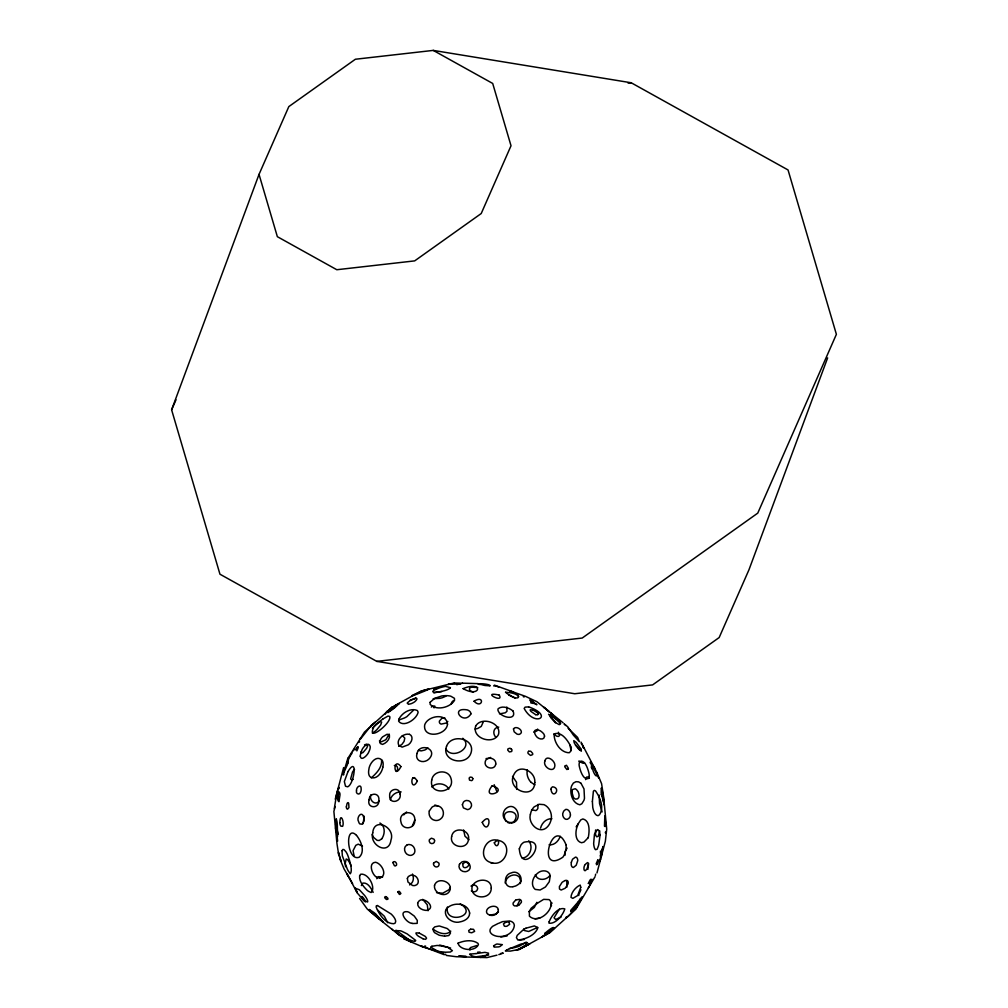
<?xml version="1.0" encoding="UTF-8"?>
<svg xmlns="http://www.w3.org/2000/svg" width="1008" height="1008" viewBox="0 0 1008 1008"><rect width="100%" height="100%" fill="white"/><g stroke="black" fill="none" stroke-linecap="round" stroke-linejoin="round"><path stroke-width="1.5" d="M381.566 760.032C382.221 767.479 376.463 773.249 371.385 777.785M604.964 826.522L605.342 822.578L605.896 826.371M600.466 851.067L600.478 853.335M339.356 855.427L340.969 860.933L338.6 854.192L336.987 843.797L333.875 811.415L335.16 806.501M463.592 829.962L464.965 836.161L468.934 839.777M370.793 794.858C368.815 800.188 375.656 806.564 379.361 800.667M339.028 788.647L338.827 787.235L337.504 790.952A9.45 0.668 -77.4 0 0 336.647 794.203L334.278 808.756M595.589 829.962L595.463 831.688A7.069 2.356 -80.7 0 0 595.816 835.367L596.585 836.753L598.16 836.451L599.785 830.907M585.572 779.612L586.656 777.055L588.269 776.979L589.365 778.075M566.861 880.929L566.798 887.267M389.164 734.076L386.152 739.267A7.018 3.793 -48.5 0 1 385.396 739.948L381.364 741.825L379.399 740.956M527.373 769.646C526.252 774.106 527.827 778.869 530.888 782.208M585.308 864.385L587.5 862.583L588.559 863.302L587.122 868.556A6.943 2.268 -65.4 0 1 586.631 869.324C583.619 873.772 583.09 866.628 585.144 864.65M605.884 832.154L605.606 833.188L605.329 832.268M599.168 795.123L599.546 803.54L602.129 811.919M412.423 825.917L414.779 819.97M587.891 869.387L588.533 864.058M428.022 910.791L427.291 904.831L422.705 899.35M538.247 714.105L537.579 714.937L535.727 714.685M483.223 722.056L481.257 726.415L477.83 728.406A14.162 10.508 -1.2 0 1 475.965 728.872L475.096 729.036M338.6 791.708L337.189 798.701M361.355 885.578L362.855 883.058C368.059 882.391 371.196 888.464 373.162 892.37M516.739 789.39L516.512 782.195L512.53 776.399M595.652 874.201L595.35 875.524M520.317 883.537L520.645 882.025M505.147 882.995C505.613 878.85 509.229 875.511 513.311 875.02A8.203 6.905 -35 0 1 519.46 877.313L520.771 881.345M364.14 816.127L363.422 821.671A19.19 10.282 83.8 0 1 362.83 823.901M596.963 872.953L605.354 841.289L606.715 829.13L603.603 796.748L601.574 783.644L596.963 772.632L581.024 742.115M601.36 856.359L602.935 846.544L599.634 861.424L600.655 859.043M447.401 907.024C444.049 925.596 479.858 915.68 460.253 903.798M335.236 799.243L343.627 767.592M588.256 837.661C589.478 831.587 590.297 820.764 582.876 818.95L580.772 819.907L576.135 826.888M595.048 876.721L575.833 909.241L549.952 932.602L519.17 949.574M365.45 901.744L365.249 900.698A5.078 0.932 53.8 0 0 364.997 900.22L363.51 898.052A3.503 0.643 53.8 0 0 361.897 896.465L361.796 897.422A5.078 0.92 53.8 0 0 362.061 897.926L363.686 900.308A4.574 1.109 49.4 0 0 364.115 900.661L367.555 901.996A9.261 2.23 49.3 0 0 364.883 895.772L359.642 890.039A5.103 1.777 54.7 0 0 359.176 889.673L355.685 888.376L357.273 892.975L363.485 900.131A3.503 0.643 53.8 0 0 365.148 901.656M602.771 848.308L600.138 856.057M596.345 863.44C596.232 867.901 599.621 860.063 597.933 859.761M605.695 824.733L604.825 815.913L604.472 826.157L605.682 824.758M517.003 905.927L519.624 900.661M596.408 863.251L597.643 860.278M589.957 884.948L590.537 883.147M347.873 758.243L342.997 774.572L347.281 764.87A7.421 1.474 -68.6 0 0 348.352 760.838L347.962 758.243L364.468 732.098L392.074 707.162M540.578 828.047C541.813 822.982 546.412 818.357 551.893 818.773M536.911 902.299L534.316 907.427L528.91 911.736M537.629 729.061L536.924 730.964L533.698 732.098M578.995 894.096L578.857 894.461A5.947 1.424 -52.6 0 0 578.831 895.532M390.348 799.823C391.343 794.997 396.32 791.608 401.146 791.923M171.612 409.815L259.031 174.371L288.83 106.596L355.383 59.245L433.251 50.4L631.21 82.769L788.042 169.949L836.388 334.328L757.764 513.122L582.208 638.051L376.79 661.374L219.958 574.207L171.612 409.815L176.009 399.811M827.644 357.865L748.969 569.772L719.17 637.547L652.617 684.898L574.749 693.743L376.79 661.374M376.79 878.737L378.315 876.645L382.649 876.947M591.406 880.79L592.024 879.304M413.393 710.312L406.829 716.675A18.711 8.165 -28.7 0 1 404.473 717.973L399.357 719.851M356.87 750.897L358.142 747.949M560.234 836.325C558.596 841 554.463 845.485 549.108 844.754M347.949 771.674L344.345 781.54L345.492 786.227L347.659 786.807C354.325 784.161 357.953 755.03 347.962 771.624M360.587 737.957L360.221 739.355L369.293 727.889L375.304 722.169L371.07 725.596M580.923 889.787L579.235 893.516M450.778 931.153C446.002 936.142 437.661 932.791 433.062 929.036M349.285 757.928L347.508 761.418L347.823 763.27M588.344 887.796L589.113 886.385M498.645 687.128L496.289 686.045M349.839 756.907L350.381 755.95M350.948 754.967L352.094 752.976M463.05 863.566L465.494 862.067M462.962 863.73C461.5 872.411 474.39 864.373 465.658 862.079M588.256 837.673L583.947 842.108L581.54 842.738C574.636 841.1 575.165 830.794 577.559 825.703A2.432 1.399 -84.3 0 0 577.798 824.153M566.647 916.713L566.005 917.393M567.088 848.093L565.324 851.294L564.946 855.376M447.829 721.463L446.116 723.064L441.202 724.097A4.612 3.112 -28.5 0 1 439.475 720.972L442.021 718.137L444.881 717.923M343.388 774.938L343.942 774.245M381.742 838.807L379.235 840.496L377.143 840.357L373.59 837.409L372.217 834.611M381.616 838.971C385.106 834.322 385.522 826.258 379.94 822.994M571.07 911.547C588.823 890.404 568.739 918.805 565.702 917.696M559.402 909.115L554.06 917.771L555.66 919.51L561.053 917.104M431.323 707.062L432.155 706.394A3.377 1.474 -28.7 0 1 432.583 706.154L434.813 706.054L434.02 707.893M580.192 898.96L577.937 902.198M406.615 811.957L403.717 814.88M386.933 711.283L385.144 714.193M396.283 771.523C398.639 769.696 397.87 764.631 394.33 765.45M354.551 769.444L353.14 771.082A9.135 2.986 -65.4 0 0 352.498 772.128L350.608 779.02L351.918 779.94L353.153 779.386M549.499 876.04C545.832 880.526 537.201 880.904 535.324 874.629M580.381 898.771L582.158 896.956L576.5 907.414L570.667 911.572L570.893 910.199L577.849 902.273M427.858 747.797L426.233 749.221A12.083 9.349 -28.4 0 1 424.708 750.053L421.256 750.884L418.358 750.406M542.997 936.104L541.649 937.037M453.449 700.547L451.861 702.122A10.66 5.645 -6.9 0 0 451.37 703.949M526.239 942.089L519.057 946.323A11.831 2.243 -16.5 0 1 511.825 948.163L509.431 948.478M431.84 786.996C436.426 782.107 445.687 783.027 448.85 789.088M358.961 742.354L359.629 741.749M549.146 932.98L554.539 927.902L543.992 935.311M537.478 903.193L543.665 899.363L549.058 899.602A13.507 7.283 -48.5 0 1 550.721 906.696C548.365 914.735 536.634 923.063 529.414 916.171L529.402 911.207L531.216 908.208L537.428 903.231M471.026 886.12L471.668 885.566M498.469 911.925L495.621 914.08L490.039 915.138M387.916 712.669L393.712 708.511M382.939 718.956L380.507 720.77A13.117 2.356 -40.3 0 0 373.993 726.667C365.501 743.828 392.49 722.345 389.68 716.449L388.055 716.058L382.964 718.943M394.304 708.133L397.555 705.096L392.213 707.074M528.608 751.3L528.003 752.006A2.923 2.104 36.4 0 0 528.154 753.518L530.548 755.458L532.665 754.564A2.57 1.676 46.4 0 0 532.539 753.228L530.737 751.212L528.759 751.199M537.491 927.486L528.683 931.48L524.462 930.56L523.744 929.023M456.788 684.671L462.47 683.248L454.318 683.008M515.63 900.106L513.198 902.878A4.599 3.1 -28.5 0 0 514.924 905.978L518.578 905.386M518.855 905.234L521.3 902.462A4.599 3.1 -28.5 0 0 519.574 899.363L516.046 899.892M409.601 884.936L411.881 882.844A9.929 8.278 46 0 0 413.318 877.477L412.486 874.037M364.493 744.925L365.45 744.433M412.07 923.341A4.473 1.789 35 0 0 412.587 923.53L417.173 923.378L417.312 920.417L414.288 916.083L409.097 912.303A13.646 6.955 40.6 0 0 407.509 911.723C397.631 910.526 406.249 923.076 412.083 923.353M372.355 733.144L374.812 731.443A7.258 2.003 -45 0 0 377.118 729.364L380.659 725.029L381.654 722.106L380.092 721.589L376.576 724.172A8.316 1.109 -43.4 0 0 373.943 726.554M498.973 923.215L502.425 921.665L509.632 920.984A13.091 7.371 -28.6 0 1 514.345 925.646C513.185 934.378 502.715 938.347 495.041 935.777A13.054 6.917 -6.9 0 1 490.568 928.544L492.496 926.377L498.217 923.441M419.215 692.231C392.364 704.075 448.459 682.29 420.815 691.349M490.606 757.411L489.636 757.953A5.985 5.368 10.3 0 1 487.318 758.533L486.083 758.533M523.694 947.003C545.429 936.155 500.762 957.461 522.484 947.671M395.111 705.474L421.432 690.971L453.965 683.021M547.709 933.773L541.498 937.138M500.837 936.999L507.1 935.928M445.977 696.15L442.424 697.7A19.127 7.711 -9.1 0 1 439.866 698.355L433.188 698.695M525.899 928.204L534.353 925.936L537.919 927.599C535.576 935.096 525.42 939.431 517.835 939.985L516.424 937.616L517.192 935.399L523.555 929.502A18.673 8.114 -28.7 0 1 525.911 928.242M564.959 880.564L562.388 882.126A3.074 1.663 -48.5 0 0 561.973 882.504L559.39 886.599L559.49 889.031L561.166 890.039L565.085 888.275A2.948 1.588 -48.5 0 0 565.4 887.985L568.071 883.814A5.972 3.213 -48.5 0 0 566.294 880.362L565.123 880.538M406.829 845.132L406.93 845.082A4.7 4.284 66.6 0 1 409.412 844.553C414.679 844.704 417.438 853.31 411.768 855.162A5.216 4.561 49.2 0 1 408.656 855.074C404.561 854.015 402.809 847.388 406.728 845.17M492.043 785.912C480.236 800.995 510.539 790.839 492.118 785.875M507.062 949.801L505.348 950.922L510.363 951.098L518.906 949.423L525.496 945.113L527.486 942.593L520.556 944.206L507.1 949.788M489.989 685.818C491.261 684.243 477.679 682.933 478.246 684.243A7.371 0.806 -0.8 0 0 481.207 684.533A7.497 1.638 12.2 0 0 485.138 685.503L489.8 685.805M398.702 746.285L401.6 744.66A3.213 2.079 -50.7 0 0 401.94 744.345L404.057 741.447L404.8 738.095L402.318 735.55M584.59 762.88L583.065 763.245L580.003 761.909A18.509 8.392 60.7 0 1 578.857 761.027M506.117 922.018L503.446 923.908L504.29 926.087A3.301 2.066 -16.6 0 0 506.999 926.176L509.67 924.26L508.826 922.106M472.16 885.339C475.184 883.663 479.543 887.708 476.885 890.53A3.956 3.377 -4.3 0 1 473.71 891.841L471.303 890.87M534.946 918.855L539.797 918.074M470.597 929.187L468.682 930.548L469.111 932.261L471.706 932.778L474.642 931.367L473.521 929.313L470.799 929.137M498.821 954.614L503.244 953.089L500.623 953.505M498.758 727.108C493.214 727.398 492.446 733.937 495.86 737.289M450.349 683.613L448.094 684.419L450.677 684.004A6.602 0.718 -0.8 0 0 454.621 684.13L460.366 683.827M496.982 955.156L486.877 957.6L456.259 956.718L446.242 955.42M522.257 858.161C530.069 857.304 533.698 846.707 528.734 840.886M476.028 953.581L484.936 952.358L488.59 953.19C486.536 958.205 472.072 957.965 469.615 954.097L476.028 953.581M430.655 947.369L431.928 946.26L431.273 946.953L432.004 947.911L438.253 951.451L445.133 952.182M510.93 823.145C525.256 821.394 515.731 798.79 505.298 809.197A8.971 8.568 -76.3 0 0 503.269 813.582C502.223 819.214 508.523 824.544 513.79 821.86C523.82 809.008 496.969 807.698 506.331 821.596M377.395 905.549L376.349 905.801L376.148 907.074C379.197 914.319 384.93 923.63 393.788 923.719L395.237 923.026L395.703 921.337A13.167 5.305 35.1 0 0 391.18 914.042L377.458 905.537M436.086 688.313L438.367 687.96M512.946 886.712L515.504 886.045A14.377 11.126 -28.4 0 0 517.306 885.049C525.42 880.942 519.107 869.06 511.157 872.953C503.143 874.566 503.483 888.552 512.744 886.75M476.872 945.529L470.66 947.495L469.552 948.755L470.005 950.04M466.124 956.504L458.577 956.164L466.112 956.504M493.706 685.919L495.974 685.931M524.45 939.443L521.942 939.821A10.521 3.641 -18.6 0 0 519.41 940.174M414.653 777.672L412.852 777.76M379.827 878.044C387.929 875.398 381.994 863.78 375.656 862.268C367.933 862.621 371.902 874.654 376.702 877.351M628.097 83.122L631.21 82.769M433.755 689.384L438.404 687.96M508.675 695.281L509.582 695.281M441.92 691.538L437.384 692.181A8.883 2.369 -11 0 0 433.931 693.063M444.679 936.18L448.812 935.537L450.45 933.219A9.148 4.99 17.2 0 0 446.998 928.444L439.526 926.037A4.511 2.47 17.2 0 0 438.946 926.024L434.889 926.831L433.566 928.028A9.135 4.99 17.2 0 0 434.675 932.728L439.211 935.235L444.503 936.18M488.741 955.03L477.502 956.592L480.917 957.474M446.027 952.207L450.337 952.031L452.403 950.657L447.577 947.23L439.085 945.542M385.636 896.591L384.703 897.107A2.117 1.071 40.5 0 0 385.27 898.43L386.53 899.388M462.319 683.147L478.044 683.638M450.639 948.037L439.853 945.076M490.997 862.974L492.723 863.075M498.028 840.332C513.715 842.915 506.066 867.17 491.702 862.747C476.797 859.648 484.231 836.375 497.876 840.332M431.815 946.323L436.955 945.466A16.657 5.153 9.4 0 1 439.097 945.554M366.421 744.131L367.756 745.63L366.673 748.213L362.905 752.661L361.507 753.026L361.116 751.514M528.633 706.898L525.092 707.137L524.173 708.46C534.618 727.839 554.501 715.831 528.658 706.898M437.686 805.896L434.826 805.001M379.764 878.044L376.715 877.363M513.475 692.017L509.594 690.694L525.659 696.415L536.949 701.744L563.094 722.799M409.273 734.278C403.49 733.055 395.728 739.62 398.916 745.555L402.179 747.13L408.442 744.748A7.963 5.783 -36.1 0 0 411.075 735.475L409.513 734.315M410.672 941.812L399.407 935.273L377.496 917.746L367.252 909.04L359.579 898.43M403.654 938.788L422.881 946.991L440.975 952.169M532.463 703.319L534.479 703.408L532.237 700.837M436.514 892.634L442.663 893.239L448.699 889.888A11.542 9.967 28.9 0 0 450.261 887.443M531.405 703.067L530.712 702.828M385.636 896.591L385.787 896.629A3.049 1.537 40.3 0 1 386.14 896.767L387.412 897.712A2.117 1.071 40.5 0 1 387.979 899.048L386.883 899.514A3.049 1.575 40.9 0 1 386.543 899.413M424.834 945.945L425.754 946.222M410.13 700.182L413.759 699.023A5.708 0.882 -28.8 0 0 415.876 697.851M532.539 709.884L530.284 709.758A4.738 1.386 30.4 0 0 531.14 711.547L535.626 714.659M507.755 822.553L509.418 823.095M499.099 695.041C480.173 691.034 504.391 704.012 499.237 695.142M494.361 685.125L509.897 690.732M509.594 695.293L510.363 695.583M523.265 696.641L524.16 696.994M532.804 709.972L536.344 711.938M419.353 933.143L425.363 936.457L426.56 938.158L425.628 939.343L423.373 938.914A3.011 0.869 30.2 0 1 423.007 938.763M423.02 938.788L418.459 936.256A6.098 1.777 30.4 0 1 416.102 932.866L419 933.017A3.011 0.907 30.7 0 1 419.328 933.118M442.663 952.812L443.596 953.19M510.376 695.596L515.227 698.141M581.225 743.627L581.994 744.345M473.382 692.068C467.221 690.656 468.657 685.944 474.554 687.38A8.417 1.487 6 0 1 477.742 687.481M534.832 784.841L530.901 782.221M422.881 946.991L421.319 945.958L444.137 954.664L445.75 954.261M433.251 50.4L492.698 83.45L511.018 145.757L481.219 213.532L414.679 260.883L336.811 269.728L277.351 236.678L259.031 174.371M396.333 930.422L410.798 941.069M530.422 699.691L532.161 700.787M581.011 783.317L578.63 781.855L575.959 781.691L573.388 783.065L571.838 785.509A9.891 6.25 77.4 0 0 570.944 788.924C570.251 795.173 573.073 803.338 579.802 804.8L581.868 803.741L583.922 800.365A17.942 9.614 83.8 0 0 584.476 798.273L584.01 788.911L581.024 783.329M381.011 919.926L378.743 918.376L375.379 913.752M377.433 909.947L384.313 916.209L387.752 922.761M531.556 809.777L535.828 810.596A5.141 4.183 76.9 0 0 537.907 808.252L537.894 804.46M551.502 905.726L551.099 904.617A2.381 1.197 -45.3 0 1 552.082 903.055M462.785 738.272C473.999 747.911 451.773 760.158 445.99 749.02M362.489 846.178L358.218 844.15L355.811 845.334L353.065 850.689L354.11 855.918M545.29 708.473L543.488 707.062L549.486 711.9M550.62 713.009L552.686 714.622L550.796 712.996M545.845 708.914L547.886 710.577M378.932 918.628L383.216 922.005L374.497 912.895L369.306 909.455L370.352 911.534L378.857 918.565M513.072 711.031C509.216 707.843 502.513 705.31 498.166 708.687L497.889 709.884C499.212 717.305 517.18 721.501 513.085 711.043M548.276 711.106L549.196 711.85M553.984 717.343L560.435 723.404M583.103 747.205L583.745 748.188L583.292 747.041M565.916 725.521L564.102 723.92L567.706 726.718L573.388 735.147L579.411 741.724L577.622 737.428L568.109 728.23M594.783 768.26L590.549 762.136L593.246 771.259A7.711 1.991 73.4 0 0 596.522 775.895L596.975 772.771M553.783 734.101L556.416 736.029A6.917 3.528 40.6 0 0 557.222 736.319L558.671 736.407L559.692 735.248L558.382 732.249M392.855 930.107L391.923 929.124M356.504 835.38C361.028 840.886 365.362 851.369 359.327 857.153C346.828 862.344 344.484 823.234 356.492 835.367M518.641 696.503L517.784 695.016M601.247 794.48L603.515 797.819M555.496 722.849L550.557 717.406L550.015 715.037L553.505 716.953A5.166 0.68 44.4 0 1 553.984 717.331M506.835 707.062L506.986 711.257L505.323 712.769L500.17 713.79A5.72 3.137 17.3 0 1 499.439 713.79M511.484 749.196L511.913 750.229A2.394 2.003 46 0 1 511.573 751.527L509.393 751.955L507.767 750.166A2.104 1.827 28.9 0 1 508.145 748.742L510.035 748.213L511.585 749.347M340.112 859.509L344.056 868.921L352.573 883.588M496.856 791.645L494.172 784.728M580.507 750.242L576.475 746.033A16.758 4.032 49.3 0 0 575.442 745.189M351.25 865.847L349.713 862.924A11.416 2.936 73.4 0 0 346.185 859.043L345.164 863.642A5.62 1.449 73.4 0 0 345.215 864.272L345.568 866.716M590.978 762.388L598.727 778.226M355.005 887.884L357.084 892.622L347.029 873.785L347.987 876.406M337.642 841.1L335.664 824.153L338.285 834.359M582.158 744.673L582.952 746.311M336.659 840.307L337.579 836.123L337.327 824.909A9.286 0.844 88.3 0 0 337.037 821.835L336.294 818.773L335.563 828.904M580.936 749.12L581.351 751.174L578.857 749.335L574.711 743.677A9.941 1.814 53.8 0 1 574.169 742.669L573.779 740.628L576.274 742.48L580.419 748.138A9.941 1.814 53.8 0 1 580.948 749.133M363.598 817.034C364.946 819.491 363.397 825.98 359.793 823.889A4.763 2.293 87.9 0 1 358.634 821.684C355.963 817.765 361.834 810.142 363.598 817.022M570.944 749.927L569.923 745.088M591.242 766.849L591.847 768.915M339.255 855.099L338.486 852.403L338.6 854.192M590.26 762.124L590.36 763.182M603.616 798.802L603.943 804.775M480.136 952.081A11.63 2.936 -4.3 0 1 477.666 952.157M353.443 750.733A13.847 0.781 -59.1 0 1 354.514 748.994M372.38 728.091A10.471 1.399 -43.4 0 1 372.91 727.549M536.558 712.026A4.738 1.386 30.4 0 1 538.461 714.193M506.054 922.144A3.301 2.066 -16.6 0 1 508.763 922.244M346.349 806.879L346.626 808.454A3.679 1.764 87.9 0 0 347.571 809.172L348.97 807.547L348.718 803.741A3.578 1.184 -80.7 0 0 348.277 802.683L347.76 802.67A3.389 1.134 -80.7 0 0 347.042 803.678L346.349 806.879M360.272 756.202C361.078 762.048 368.059 754.538 368.802 751.905A7.736 3.553 -58.1 0 0 370.201 746.651C368.815 740.401 361.696 748.125 361.57 751.325A9.034 2.974 -63.7 0 0 360.272 756.202M397.832 891.891L399.281 894.26A1.613 0.983 46.9 0 0 399.836 894.461L400.894 893.441L399.445 891.513A1.613 0.983 46.8 0 0 398.891 891.324L397.832 891.891M472.828 778.617L472.689 779.6A1.84 1.814 23.4 0 1 471.555 780.646L469.526 780.129L469.136 778.226A1.966 1.89 -4.3 0 1 470.333 777.105L472.046 777.357L472.828 778.617M372.733 832.86C369.117 845.158 388.886 855.994 390.978 840.067C395.602 827.48 374.081 816.43 372.733 832.86M571.939 792.187L573.401 797.303A5.09 3.238 75.9 0 0 575.581 799.092C580.558 799.735 579.524 792.452 576.992 790.171A6.502 3.553 67.5 0 0 575.228 788.735L572.456 789.554L571.939 792.187M430.151 702.274L430.126 704.315C436.099 710.942 450.009 707.805 454.532 700.346L454.457 698.317L450.803 696.2A12.008 4.775 -8.4 0 0 441.844 695.936L434.675 698.33L430.151 702.274M550.267 875.788L549.284 881.723L545.656 886.7A5.481 3.541 -50.6 0 1 545.063 887.216L540.112 890.001L535.185 889.396C530.611 885.528 532.388 878.485 536.08 874.667A16.72 12.55 -53.5 0 1 537.869 873.041C541.624 869.614 549.209 869.917 550.267 875.788M571.347 747.545L570.906 751.036L569.268 752.737C560.486 752.812 553.72 742.115 554.161 733.963C561.758 730.838 568.436 741.472 571.347 747.545M600.062 835.103L598.765 844.628A10.584 2.092 -81.7 0 1 598.437 845.876L597.127 849.265L595.463 849.668A10.458 3.339 -86.2 0 1 593.649 843.595L594.418 834.649A5.153 1.651 -86.2 0 1 594.569 834.044L597.341 829.634A10.458 3.339 -86.2 0 1 599.81 833.276L600.062 835.103M337.831 797.744L337.831 798.764A5.809 1.222 -86.5 0 0 338.02 800.68L338.94 801.688L339.998 794.947A5.809 1.222 -86.5 0 0 339.822 793.031L338.902 792.036L337.831 797.744M339.872 822.591L340.024 824.506A5.544 2.079 80.9 0 0 340.88 826.132L342.619 826.333C344.723 822.087 340.099 811.503 339.872 822.591M417.362 781.011C410.634 793.976 409.5 769.595 417.362 781.011M474.062 701.215C482.353 709.909 485.39 694.159 474.062 701.215M603.59 802.229L601.196 793.107L601.222 788.143L602.141 789.44L603.59 802.229M379.865 741.8L380.281 743.513L382.549 744.408C386.165 743.198 390.424 739.015 389.378 734.945L387.097 734.24L382.624 736.861A6.401 3.213 -45.3 0 0 379.978 741.069L379.865 741.8M400.075 794.002C402.028 801.94 388.987 804.901 389.655 795.677C388.874 788.899 399.546 786.605 400.075 794.002M530.422 814.25C527.562 823.599 539.62 835.141 547.394 826.888A13.936 10.534 -83.8 0 0 550.33 822.213C553.14 815.875 550.444 807.647 544.043 804.661L539.167 804.258L534.19 806.841A14.893 12.348 87.9 0 0 531.052 811.831L530.422 814.25M550.973 789.327C552.649 800.44 561.847 787.991 552.586 786.794L551.363 787.853A4.297 3.062 69.6 0 0 550.973 789.327M592.389 801.461L592.767 807.521A13.167 5.67 89.2 0 0 596.56 815.207L598.034 815.686L599.42 814.804C604.561 807.559 599.936 797.252 595.526 790.902L594.279 790.411L593.384 791.242L592.389 801.461M356.492 790.852C355.471 793.838 359.793 795.551 360.599 792.175A4.536 2.596 -84.3 0 0 361.179 789.075C361.481 783.115 355.925 786.958 356.492 790.852M513.475 728.96L514.156 731.795L516.953 734.051A4.372 3.137 36.4 0 0 519.511 734.303C525.206 731.707 516.335 724.689 513.488 728.897M482.24 822.352C488.842 837.509 493.315 809.185 482.24 822.352M534.794 782.447C534.316 800.856 505.777 789.579 513.866 774.648C519.107 763.069 535.903 771.448 534.794 782.447M544.799 761.191C542.72 767.504 554.589 773.879 554.891 765.374C555.043 760.498 546.286 754.198 544.811 761.153M566.219 845.17L566.017 849.517L564.215 855.011A19.265 12.827 -77.7 0 1 562.842 857.203C535.223 875.914 553.316 813.166 566.219 845.17M570.427 814.905L570.389 815.535A5.695 4.297 -83.8 0 1 569.785 817.173A4.36 3.301 -83.8 0 1 569.104 818.118C565.488 822.188 560.914 815.636 563.333 811.994A4.372 3.301 -83.8 0 1 564.266 810.533C566.824 806.98 570.767 811.831 570.427 814.905M434.587 840.861C434.927 844.124 429.799 844.666 429.32 841.453A2.81 2.558 66.6 0 1 429.458 839.639L431.424 838.19L433.894 839.135A2.81 2.734 50.7 0 1 434.587 840.861M451.634 836.59C449.24 847.01 466.893 850.84 468.443 839.828C470.875 829.37 453.298 825.703 451.634 836.59M369.117 799.722C366.37 808.643 379.562 809.197 378.844 800.339C380.016 792.389 369.369 792.187 369.117 799.722M589.264 776.261L588.798 778.34C583.355 780.923 580.23 770.553 579.26 766.08A15.17 7.132 61.9 0 1 579.083 764.354L579.55 761.531C584.98 758.898 588.155 769.394 589.063 773.804A15.309 5.62 67.9 0 1 589.226 775.505L589.264 776.261M359.629 875.776C359.024 881.37 363.182 886.234 366.862 890.026A16.607 5.821 54.8 0 0 368.399 891.261L371.12 892.534C376.123 887.809 368.537 872.978 360.675 874.213L359.629 875.776M414.792 820.323C415.397 828.992 402.368 830.781 400.957 821.999C397.706 811.062 415.624 808.895 414.792 820.323M549.146 921.753L549.007 923.177C555.484 924.311 563.056 915.176 564.808 908.901C558.142 906.671 551.439 915.919 549.146 921.753M392.906 862.571L394.342 865.62A2.772 1.915 54.5 0 0 395.287 865.96C398.299 865.683 395.816 860.278 393.41 861.815L392.906 862.571M571.347 862.294L571.183 863.982A5.468 3.074 -72.9 0 0 573.439 867.485L576.198 865.255L577.748 860.618A5.468 3.074 -72.9 0 0 575.48 857.115L572.645 859.156A2.709 1.525 -73 0 0 572.443 859.459L571.347 862.294M429.307 810.999C428.148 815.081 430.794 819.794 435.128 820.399A7.031 6.867 -84 0 0 440.509 819.038C445.624 815.535 443.596 806.576 437.384 805.833A7.031 6.867 -84 0 0 432.004 807.194L429.307 810.999M491.261 888.061C491.413 900.081 471.089 899.665 471.908 887.758C473.533 878.384 491.425 876.847 491.261 888.061M355.786 749.7L357.865 746.777L355.786 749.7M462.382 804.699L463.378 807.874L467.384 809.588A4.246 4.234 -23.8 0 0 470.585 807.849C473.13 804.951 470.408 799.936 466.591 800.478A4.372 4.36 -32.4 0 0 463.39 802.217L462.382 804.699M494.298 842.801C497.99 852.302 501.757 834.838 494.298 842.801M498.355 909.644C498.393 915.617 489.749 917.532 486.7 912.857C484.785 906.822 496.969 903.256 498.355 909.644M560.536 723.605L559.251 724.664L556.277 722.988L548.566 714.269L558.974 720.518L560.536 723.605M544.786 933.458C554.324 931.946 558.785 920.959 544.786 933.458M407.358 878.434L407.95 882.013L412.411 885.44A6.88 5.607 36.7 0 0 415.019 885.515C420.752 884.192 418.156 875.914 413.255 875.322A6.88 5.607 36.7 0 0 410.647 875.246L408.303 876.557L407.358 878.434M434.524 885.427C433.314 893.302 446.179 898.569 449.795 890.656C453.398 881.685 437.144 876.33 434.524 885.427M568.348 768.865L566.887 769.532L564.883 766.949A2.948 1.663 55 0 1 564.795 765.979L566.483 765.274L568.273 768.121A2.243 1.058 61.9 0 1 568.348 768.865M580.772 887.317L577.66 895.545L572.846 898.367L570.994 897.359C571.145 892.382 576.059 886.775 580.205 885.074L580.772 887.317M431.752 779.99C428.387 795.879 455.893 793.712 450.954 778.352C448.27 768.688 433.049 770.44 431.752 779.99M399.218 703.546L390.789 710.338L386.732 712.202L391.86 707.377L399.218 703.546M544.559 736.13C544.219 740.943 537.73 738.965 536.105 735.991A6.476 4.208 46.4 0 1 534.631 732.854C533.144 728.343 539.897 729.754 541.649 731.821A6.665 3.339 35 0 1 544.055 734.378L544.559 736.13M342.014 850.639L342.355 855.855L347.306 869.123A20.034 3.125 69.4 0 0 348.365 871.114L350.23 873.81C353.039 870.635 349.574 860.038 347.634 854.973A10.912 2.923 74.9 0 0 345.933 851.76L344.03 849.656L342.934 849.429L342.014 850.639M398.903 719.183L398.614 721.186C403.528 727.952 416.783 719.233 418.131 712.152L417.35 710.514C410.533 707.54 401.915 712.958 398.903 719.183M400.919 766.597C393.422 781.288 392.729 755.887 400.919 766.597M519.309 848.799C521.753 878.396 551.981 836.212 524.009 842.209A9.639 8.719 -63.8 0 0 520.972 844.981L519.309 848.799M588.382 883.411C591.053 884.495 592.691 873.545 588.382 883.411M395.186 930.548C397.19 935.462 404.41 937.289 409.009 939.683A17.779 3.062 25.8 0 0 411.1 940.451C412.398 940.678 415.712 942.341 415.674 940.388L407.081 933.862L401.814 931.266A11.239 3.263 30.3 0 0 400.529 930.825L395.186 930.548M469.652 913.084C469.791 917.305 465.948 920.254 462.256 921.312A15.977 10.219 -4.5 0 1 460.152 921.841C453.159 924.134 443.003 917.23 445.901 909.518C451.723 901.618 467.838 902.223 469.652 913.084M417.022 753.455L416.619 755.572A8.001 6.489 -39.8 0 0 419.454 760.763L421.546 761.481A7.963 6.716 -35.3 0 0 429.962 757.915C437.17 748.465 419.504 742.644 417.022 753.455M450.387 687.67C447.854 691.954 420.412 695.167 439.4 687.922A9.992 1.89 -16.5 0 1 445.498 686.372L450.387 687.67M463.126 688.628C480.917 698.834 483.752 680.06 463.126 688.628M433.604 863.062L433.503 863.528A2.986 2.621 49.2 0 0 433.805 865.166L434.624 866.225A3.175 2.785 49.2 0 0 436.25 866.956L437.283 866.83A3.175 3.011 23.7 0 0 438.669 865.771L439.097 864.574A2.986 2.835 23.6 0 0 438.732 862.936L436.225 861.412L433.604 863.062M505.562 692.269C520.229 704.617 525.118 693.113 505.562 692.269M382.813 767.201C382.019 772.519 376.803 779.864 370.805 777.433L369.482 776.034A10.067 5.557 -66.9 0 1 368.852 769.507C369.23 763.724 376.362 754.337 382.12 760.234A10.773 6.779 -59.7 0 1 382.813 767.201M446.557 746.248C441.076 761.078 465.809 766.723 470.812 753.467C476.305 738.675 451.496 732.854 446.557 746.248M470.9 713.929C463.504 726.088 449.203 706.885 467.246 709.897A6.577 4.183 1.8 0 1 470.698 712.744L470.9 713.929M475.663 726.075C471.757 738.259 492.887 745.227 498.443 734.605C501.984 722.988 481.522 715.957 475.663 726.075M495.772 764.051C494.815 770.679 484.042 768.398 485.176 762.01C486.095 755.509 496.566 757.966 495.772 764.051M459.459 864.272C457.619 867.888 461.286 872.021 465.041 871.706A6.602 5.935 10.3 0 0 467.611 871.051C472.765 868.644 469.526 860.731 464.26 861.437A6.602 5.935 10.3 0 0 461.689 862.092L459.459 864.272M417.652 903.281C417.299 907.326 421.596 909.896 425.162 910.3A10.622 6.93 22.3 0 0 426.535 910.375C438.228 907.88 421.117 893.189 417.652 903.281M458.06 943.173C459.371 950.191 475.07 952.321 478.435 944.584L477.968 943.349C472.324 939.242 463.945 940.615 458.06 943.173M447.514 724.349C446.027 735.853 422.642 738.864 424.683 724.928C427.669 715.642 446.796 712.517 447.514 724.349M493.605 945.819L494.197 947.129L498.393 946.915A3.919 1.046 -11 0 0 499.918 946.537L502.375 944.635L497.183 944.005A7.119 2.885 -9.1 0 0 496.226 944.231L493.605 945.819M407.358 703.093L408.429 704.327L411.075 703.71A5.431 1.764 -29 0 0 415.031 701.53C421.735 695.066 408.983 700.031 407.358 703.093M530.17 700.043L530.523 701.14A4.259 0.958 29.2 0 0 531.682 702.072L536.899 704.731L530.195 700.043"/></g></svg>
